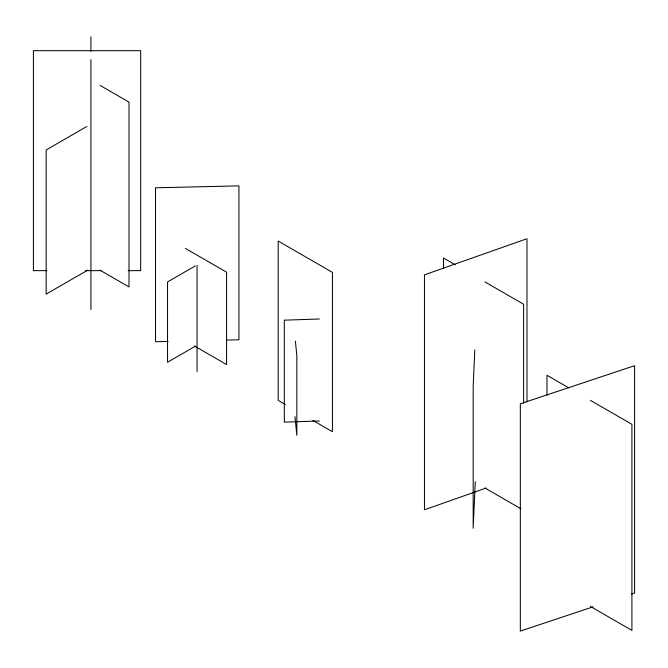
<?xml version="1.0" encoding="UTF-8"?>
<svg xmlns="http://www.w3.org/2000/svg" width="668" height="668" viewBox="0 0 668 668"><rect width="100%" height="100%" fill="white"/><g stroke="black" fill="none" stroke-linecap="round" stroke-linejoin="round"><path stroke-width="1" d="M474.814 349.89L473.178 386.104L473.178 528.296L475.282 481.737M86.798 126.494L46.159 149.958L46.159 294.129L87.7 270.148M195.265 265.939L167.543 281.946L167.543 362.256L195.265 346.249M485.978 488.099L424.464 509.784L424.464 274.849L526.994 238.718L526.994 401.919M593.226 606.803L520.33 631.101L520.33 403.773L634.6 365.688L634.6 593.017L631.644 594.002M319.396 318.995L284.326 320.164L284.326 422.143L319.396 420.974M168.027 341.431L155.519 341.724L155.519 187.8L238.935 185.863L238.935 339.787L226.419 340.079M46.944 270.649L33.4 270.649L33.4 50.693L140.681 50.693L140.681 270.649L128.181 270.649M85.479 270.649L101.102 270.649M455.192 264.745L443.485 257.99L443.485 268.394M484.901 281.896L523.612 304.249L523.612 403.13M100.1 85.42L128.999 102.104L128.999 286.939L100.1 270.256M568.668 387.799L546.983 375.282L546.983 395.055M590.353 400.324L631.92 424.322L631.92 630.4L590.353 606.402M185.428 248.429L226.569 272.185L226.569 364.536L194.371 345.949M484.901 487.982L520.915 508.774M285.32 404.507L278.205 400.408L278.205 241.064L332.439 272.377L332.439 431.72L312.883 420.422M295.39 341.131L296.834 355.66L296.834 435.327L294.972 416.648M197.06 265.338L197.06 371.6M90.915 36.899L90.915 51.503M90.915 59.611L90.915 309.551"/></g></svg>
